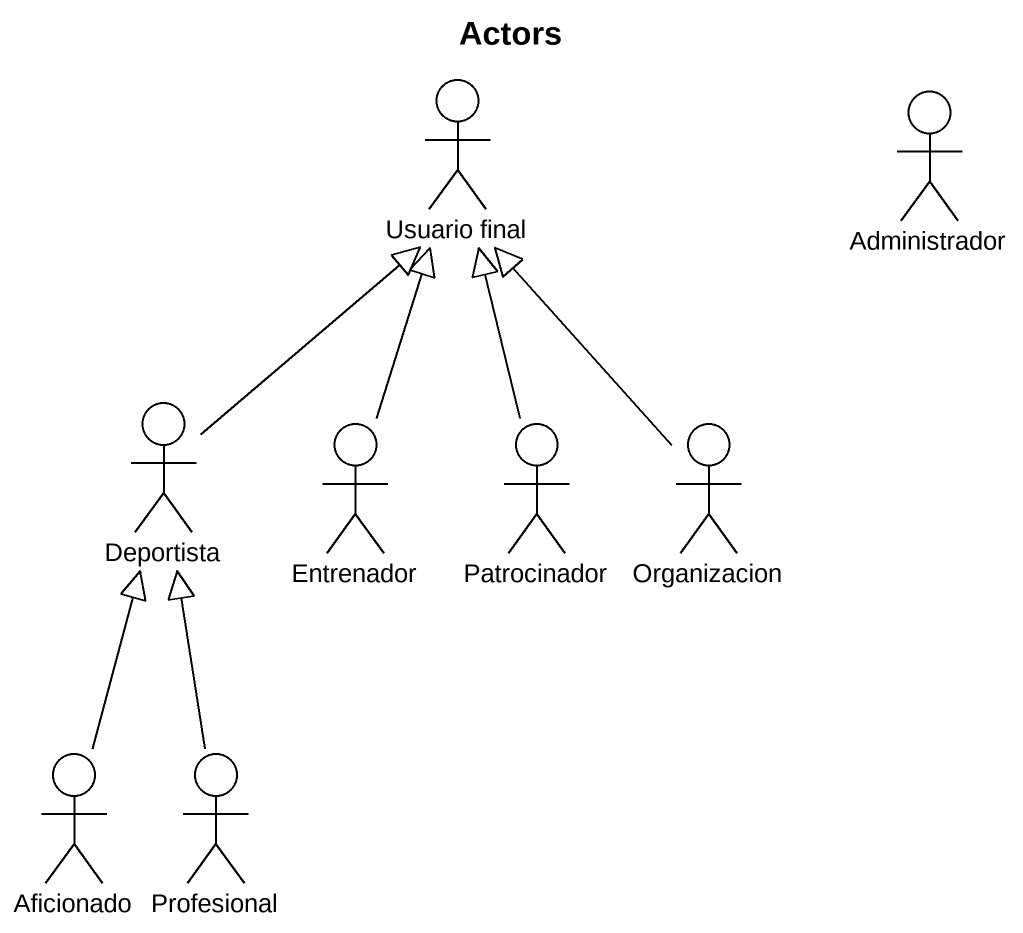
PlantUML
@startuml
title Actors
actor "Usuario final" as Usuario_final
actor Administrador
actor Deportista
actor Entrenador
actor Patrocinador
actor Organizacion
actor Aficionado
actor Profesional
Deportista -up-|> Usuario_final
Entrenador -up-|> Usuario_final
Patrocinador -up-|> Usuario_final
Organizacion -up-|> Usuario_final
Aficionado -up-|> Deportista
Profesional -up-|> Deportista
@enduml
